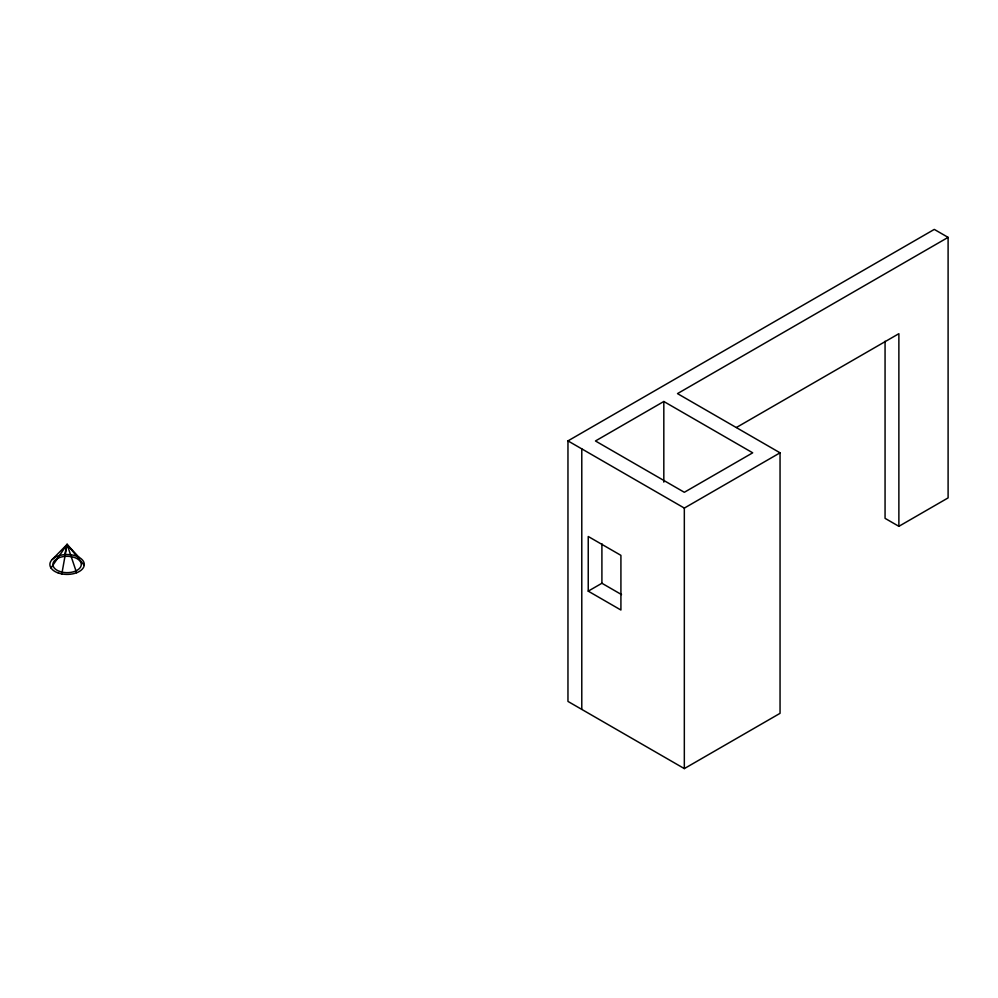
<?xml version="1.0" encoding="UTF-8"?>
<svg xmlns="http://www.w3.org/2000/svg" width="998" height="998" viewBox="0 0 998 998"><rect width="100%" height="100%" fill="white"/><g stroke="black" fill="none" stroke-linecap="round" stroke-linejoin="round"><path stroke-width="1.5" d="M61.826 573.925L67.091 544.421L78.942 557.271M64.733 554.639L67.091 544.421L84.231 565.33M51.01 567.987L67.091 544.421L76.609 572.74M52.308 559.404L67.091 544.421M948.1 237.374L677.492 393.611L780.049 452.818L780.049 713.333L684.329 768.597L567.962 701.419L567.962 440.891L934.29 229.403L948.1 237.374L948.1 497.902L898.874 526.32L885.064 518.349L885.064 341.254M663.82 401.495L595.457 440.979L684.329 492.288L752.704 452.818L663.82 401.495L663.82 482.134M736.449 427.468L898.874 333.694L898.874 526.32M567.962 440.891L684.329 508.082L780.049 452.818M588.234 591.153L620.918 610.028L620.918 555.35L588.234 536.487L588.234 591.153L601.906 583.256L621.517 594.583M684.329 508.082L684.329 768.597M601.906 543.773L601.906 583.256M581.784 448.863L581.784 709.391M58.321 573.014A17.191 9.93 0 0 0 84.294 564.594A17.191 9.93 0 0 0 58.67 555.811A17.191 9.93 0 0 0 58.321 573.014M59.855 571.517A14.184 8.184 0 0 0 81.275 564.569A14.184 8.184 0 0 0 60.154 557.333A14.184 8.184 0 0 0 59.855 571.517"/></g></svg>
